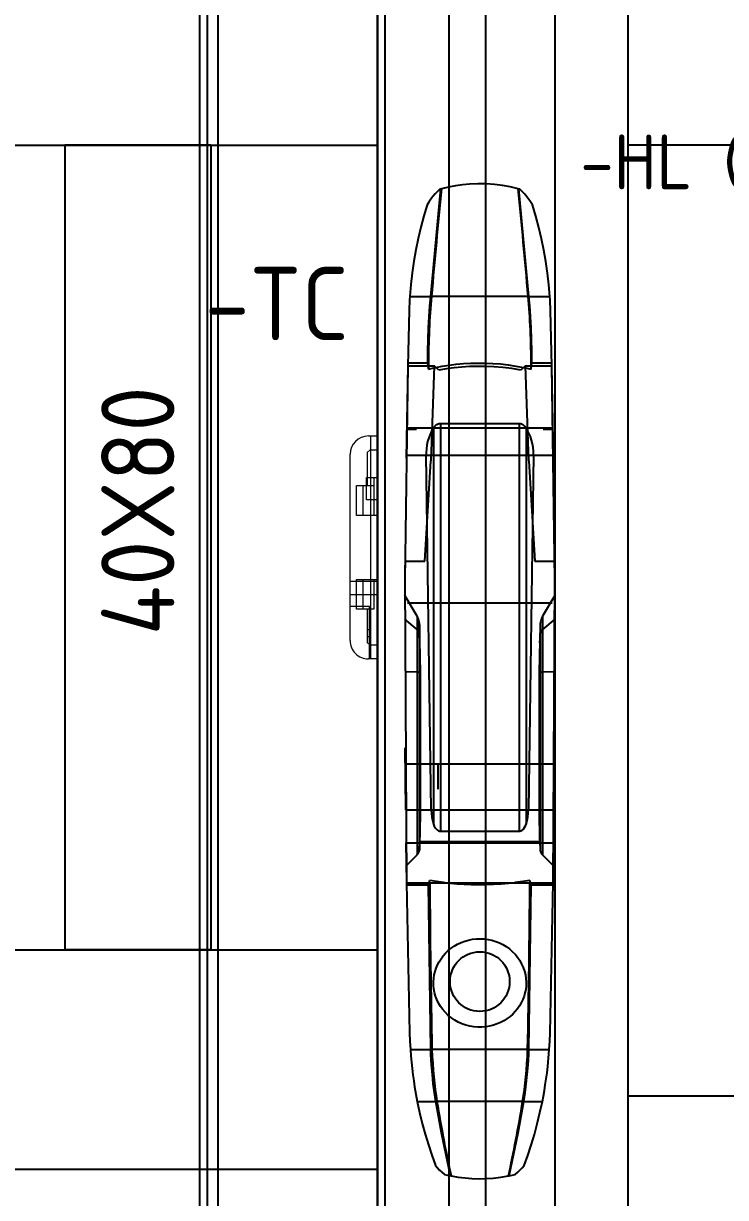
# Model space of a CAD drawing. Header units: millimetres. Extents: x 0 to 69574, y -5 to 41746.
# Drawn here: x 39512.9 to 39704.8, y 31631.7 to 31952.7 of the extents above; entities that cross this region are included whole.
import ezdxf
from ezdxf.enums import TextEntityAlignment as Align

# ---------------------------------------------------------------- set-up
doc = ezdxf.new("R2010")
doc.units = ezdxf.units.MM
doc.set_wipeout_variables(frame=1)
doc.layers.add('! NO PLOT !', color=7, linetype='Continuous', true_color=0xff75dd, plot=False)
doc.layers.add('000-PI-Oprema', color=30, linetype='Continuous', lineweight=5)
for name, color, linetype in [('000-PI-ORMAR', 2, 'Continuous'), ('000-PI_TEXT', 7, 'Continuous'), ('002-PI-Kabelska kanalica', 150, 'Continuous')]:
    doc.layers.add(name, color=color, linetype=linetype)
doc.styles.add('PI0', font='isocpeur.ttf', dxfattribs={"width": 0.9})

# ---------------------------------------------------------------- blocks, each defined once
blk = doc.blocks.new('*U691')
at = {"layer": '000-PI-ORMAR'}
for p, q in [((-13.41, 105.24), (-10.65, 134.6)), ((-10.48, 134.65), (-10.91, 134.53)), ((10.91, 134.53), (10.48, 134.65)), ((13.41, 105.24), (10.65, 134.6)), ((-19.14, 105.24), (-13.41, 105.24)), ((13.2, 105.24), (-13.2, 105.24)), ((13.41, 105.24), (19.14, 105.24)), ((-19.31, 101.34), (-19.67, 86.25)), ((19.67, 86.25), (19.31, 101.34)), ((-19.66, 87.03), (-14.25, 87.03)), ((-14.15, 86.25), (-14.25, 87.03)), ((14.15, 86.25), (14.25, 87.03)), ((14.25, 87.03), (19.66, 87.03)), ((-19.67, 86.25), (-20.5, 27.74)), ((-19.67, 86.25), (-20.14, 61.02)), ((-19.67, 86.25), (-12.5, 86.25)), ((-14.02, 85.32), (-14.15, 86.25)), ((-12.5, 86.25), (-13.43, 60.26)), ((-11.21, 85.08), (-12.5, 86.25)), ((12.5, 86.25), (11.21, 85.08)), ((11.99, 85.79), (14.02, 85.32)), ((12.5, 86.25), (19.67, 86.25)), ((13.43, 60.26), (12.5, 86.25)), ((14.02, 85.32), (14.15, 86.25)), ((20.5, 27.74), (19.67, 86.25)), ((20.15, 60.62), (19.67, 86.25)), ((-20.01, 69.28), (-12.67, 69.28)), ((-20.01, 68.98), (-17.35, 68.98)), ((-17.35, 69.28), (17.35, 69.28)), ((-12.67, 69.28), (-12.65, 69.31)), ((-12.65, 69.31), (-12.65, -39.07)), ((-10.73, 70.49), (-10.73, -40.96)), ((-10.73, 70.49), (10.73, 70.49)), ((10.73, 70.49), (10.73, -40.96)), ((12.65, 69.31), (12.65, -39.07)), ((12.65, 69.31), (12.67, 69.28)), ((12.67, 69.28), (20.01, 69.28)), ((17.35, 68.98), (20.01, 68.98)), ((-20.13, 61.86), (-17.35, 61.86)), ((-20.13, 61.85), (-14.69, 61.85)), ((-17.35, 61.85), (17.35, 61.85)), ((-13.27, -35.12), (-14.69, 61.85)), ((14.69, 61.85), (13.27, -35.12)), ((14.69, 61.85), (20.13, 61.85)), ((17.35, 61.86), (20.13, 61.86)), ((-15, 32.81), (-13.43, 60.26)), ((13.43, 60.26), (15, 32.81)), ((20.5, 27.74), (20.31, 48.52)), ((-20.44, 35.92), (-20.5, 27.74)), ((-20.47, 32.81), (-15, 32.81)), ((15, 32.81), (20.47, 32.81)), ((-20.5, 27.74), (-20.09, -55.06)), ((20.09, -55.06), (20.5, 27.74)), ((-17.16, 17.77), (-20.5, 23.44)), ((20.5, 23.44), (17.16, 17.77)), ((-19.8, 21.43), (19.8, 21.43)), ((-17.16, 14.16), (-20.5, 16.99)), ((-17.16, 17.77), (-17.16, -47.43)), ((17.16, 17.77), (17.16, -47.43)), ((20.5, 16.99), (17.16, 14.16)), ((-16.24, 2.4), (-16.48, 15.53)), ((-16.48, 15.53), (-16.48, -46.12)), ((-16.36, 10.54), (-16.48, 13.04)), ((16.48, 15.53), (16.24, 2.4)), ((16.48, 13.04), (16.36, 10.54)), ((16.48, 15.53), (16.48, -46.12)), ((-17.16, 2.54), (-20.5, 2.61)), ((-16.24, 2.4), (-16.48, 2.51)), ((-16.24, -35.11), (-16.24, 2.4)), ((16.48, 2.51), (16.24, 2.4)), ((16.24, 2.4), (16.24, -35.11)), ((20.5, 2.61), (17.16, 2.54)), ((-20.5, -18.21), (-20.36, -35.12)), ((20.36, -35.12), (20.5, -18.21)), ((-20.47, -22.52), (20.47, -22.52)), ((-11.5, -22.68), (-11.5, -29.51)), ((-20.36, -35.12), (-13.27, -35.12)), ((-16.24, -35.11), (16.24, -35.11)), ((13.27, -35.12), (20.36, -35.12)), ((-10.73, -40.96), (10.73, -40.96)), ((-20.25, -44.17), (-20.09, -55.06)), ((-20.25, -44.17), (20.25, -44.17)), ((-16.48, -46.12), (-16.38, -43.78)), ((-16.38, -43.78), (16.38, -43.78)), ((16.38, -43.78), (16.48, -46.12)), ((20.09, -55.06), (20.25, -44.17)), ((-20.16, -50.42), (-17.16, -47.43)), ((17.16, -47.43), (20.16, -50.42)), ((-13.85, -55.06), (-13.67, -54.42)), ((13.85, -55.06), (13.67, -54.42)), ((-20.09, -55.06), (20.09, -55.06)), ((-20.09, -55.06), (-19.2, -96.13)), ((-20.08, -55.68), (-14.03, -55.68)), ((-14.03, -55.68), (-13.85, -55.06)), ((-13.42, -100.67), (-14.03, -55.68)), ((13.42, -100.67), (14.03, -55.68)), ((14.03, -55.68), (13.85, -55.06)), ((14.03, -55.68), (20.08, -55.68)), ((19.2, -96.13), (20.09, -55.06)), ((-18.98, -100.67), (-13.42, -100.67)), ((13.08, -100.67), (-13.08, -100.67)), ((13.42, -100.67), (18.98, -100.67)), ((-17.11, -114.85), (-12.02, -114.85)), ((11.71, -114.85), (-11.71, -114.85)), ((12.02, -114.85), (17.11, -114.85)), ((-9.7, -134.82), (-8.04, -135.19)), ((-7.82, -135.23), (-8.04, -135.19)), ((7.82, -135.23), (8.04, -135.19)), ((8.04, -135.19), (9.7, -134.82))]:
    blk.add_line(p, q, dxfattribs=at)
for points in [[(10.48, 134.65), (8.34, 135.15), (6.17, 135.54), (3.98, 135.81), (1.73, 135.97), (-0.54, 136), (-2.8, 135.91), (-4.73, 135.73), (-6.65, 135.46), (-8.58, 135.1), (-10.48, 134.65)], [(-10.91, 134.53), (-11.6, 133.9), (-12.24, 133.24), (-12.84, 132.55), (-13.41, 131.8), (-13.93, 131.03), (-14.4, 130.23)], [(14.4, 130.23), (13.7, 131.38), (12.89, 132.48), (12.28, 133.2), (11.62, 133.89), (10.91, 134.53)], [(-14.4, 130.23), (-15.31, 127.22), (-16.14, 124.17), (-16.87, 121.1), (-17.51, 118.01), (-18.07, 114.85), (-18.52, 111.66), (-18.88, 108.46), (-19.14, 105.24)], [(19.14, 105.24), (18.88, 108.42), (18.53, 111.59), (18.09, 114.73), (17.54, 117.85), (16.9, 120.99), (16.16, 124.1), (15.33, 127.18), (14.4, 130.23)], [(-19.14, 105.24), (-19.19, 104.29), (-19.24, 103.32), (-19.28, 102.34), (-19.31, 101.34)], [(-14.25, 87.03), (-14.23, 90.25), (-14.16, 93.45), (-14.03, 96.61), (-13.86, 99.69), (-13.64, 102.68), (-13.41, 105.24)], [(14.25, 87.03), (14.23, 90.25), (14.16, 93.45), (14.03, 96.61), (13.86, 99.69), (13.64, 102.68), (13.41, 105.24)], [(19.31, 101.34), (19.28, 102.33), (19.24, 103.31), (19.19, 104.28), (19.14, 105.24)], [(-11.99, 85.79), (-10.29, 86.12), (-8.39, 86.43), (-6.48, 86.67), (-4.5, 86.86), (-2.52, 86.97), (-0.52, 87.02), (1.47, 87.01), (3.57, 86.92), (5.67, 86.76), (7.76, 86.52), (9.87, 86.2), (11.96, 85.8), (11.99, 85.79)], [(-14.02, 85.32), (-12.17, 85.75), (-11.99, 85.79)], [(11.21, 85.08), (8.78, 85.48), (6.33, 85.78), (3.84, 85.99), (1.34, 86.1), (-0.75, 86.11), (-2.84, 86.05), (-4.93, 85.91), (-7.03, 85.71), (-9.13, 85.43), (-11.21, 85.08)], [(-12.67, 69.28), (-13.17, 68.42), (-13.6, 67.5), (-13.96, 66.55), (-14.26, 65.56), (-14.48, 64.55), (-14.62, 63.52), (-14.69, 62.48), (-14.69, 61.85)], [(-12.65, 69.31), (-12.5, 69.52), (-12.34, 69.72), (-12.17, 69.89), (-11.98, 70.05), (-11.79, 70.18), (-11.59, 70.29), (-11.38, 70.38), (-11.17, 70.44), (-10.95, 70.48), (-10.73, 70.49)], [(10.73, 70.49), (10.95, 70.48), (11.17, 70.44), (11.38, 70.38), (11.59, 70.29), (11.79, 70.18), (11.98, 70.05), (12.17, 69.89), (12.34, 69.72), (12.5, 69.52), (12.65, 69.31)], [(14.69, 61.85), (14.67, 62.89), (14.57, 63.93), (14.4, 64.96), (14.15, 65.96), (13.83, 66.94), (13.43, 67.87), (12.97, 68.77), (12.67, 69.28)], [(-16.48, 15.53), (-16.52, 15.9), (-16.59, 16.26), (-16.68, 16.61), (-16.78, 16.95), (-16.91, 17.28), (-17.06, 17.59), (-17.16, 17.77)], [(17.16, 17.77), (17, 17.47), (16.86, 17.16), (16.74, 16.83), (16.64, 16.48), (16.56, 16.13), (16.51, 15.76), (16.48, 15.53)], [(-16.38, -43.78), (-16.36, -43.11), (-16.33, -42.38), (-16.31, -41.59), (-16.3, -40.74), (-16.28, -39.86), (-16.27, -38.93), (-16.26, -37.98), (-16.25, -37), (-16.24, -36.01), (-16.24, -35.11)], [(-13.27, -35.12), (-13.22, -36.16), (-13.09, -37.2), (-12.89, -38.21), (-12.65, -39.07)], [(12.65, -39.07), (12.92, -38.08), (13.11, -37.06), (13.23, -36.02), (13.27, -35.12)], [(16.24, -35.11), (16.24, -36.11), (16.25, -37.1), (16.26, -38.08), (16.27, -39.03), (16.28, -39.95), (16.3, -40.83), (16.32, -41.67), (16.34, -42.45), (16.36, -43.18), (16.38, -43.78)], [(-12.65, -39.07), (-12.44, -39.63), (-12.15, -40.14), (-11.97, -40.36), (-11.77, -40.56), (-11.53, -40.73), (-11.26, -40.86), (-11.05, -40.93), (-10.83, -40.96), (-10.73, -40.96)], [(10.73, -40.96), (10.96, -40.94), (11.17, -40.9), (11.37, -40.82), (11.56, -40.71), (11.83, -40.51), (12.05, -40.27), (12.34, -39.82), (12.56, -39.33), (12.65, -39.07)], [(-17.16, -47.43), (-17, -47.26), (-16.86, -47.08), (-16.74, -46.88), (-16.64, -46.68), (-16.56, -46.47), (-16.51, -46.26), (-16.48, -46.12)], [(16.48, -46.12), (16.52, -46.34), (16.59, -46.55), (16.68, -46.76), (16.78, -46.96), (16.91, -47.15), (17.06, -47.33), (17.16, -47.43)], [(-9.57, -55.06), (-9.95, -55.01), (-11.82, -54.74), (-13.67, -54.42)], [(13.67, -54.42), (11.74, -54.75), (9.78, -55.04), (9.58, -55.06)], [(9.58, -55.06), (7.81, -55.27), (5.83, -55.45), (3.77, -55.58), (1.71, -55.66), (-0.35, -55.68), (-2.41, -55.64), (-4.3, -55.56), (-6.19, -55.42), (-8.06, -55.24), (-9.57, -55.06)], [(8.89, -73.85), (9.63, -74.62), (10.32, -75.46), (10.92, -76.35), (11.44, -77.29), (11.87, -78.24), (12.2, -79.23), (12.45, -80.24), (12.61, -81.28), (12.67, -82.26), (12.65, -83.25), (12.54, -84.24), (12.35, -85.2), (12.09, -86.12), (11.75, -87.01), (11.34, -87.88), (10.86, -88.7), (10.31, -89.5), (9.69, -90.26), (9.02, -90.96), (8.29, -91.61), (7.47, -92.23), (6.61, -92.78), (5.69, -93.26), (4.75, -93.67), (3.73, -94.02), (2.68, -94.28), (1.61, -94.45), (0.54, -94.54), (-0.57, -94.54), (-1.67, -94.44), (-2.76, -94.26), (-3.83, -93.99), (-4.88, -93.62), (-5.89, -93.17), (-6.86, -92.63), (-7.77, -92.01), (-8.62, -91.33), (-9.4, -90.57), (-10.12, -89.75), (-10.76, -88.87), (-11.29, -87.97), (-11.74, -87.03), (-12.11, -86.06), (-12.38, -85.06), (-12.56, -84.1), (-12.66, -83.12), (-12.67, -82.14), (-12.6, -81.17), (-12.45, -80.24), (-12.23, -79.31), (-11.93, -78.41), (-11.57, -77.54), (-11.12, -76.68), (-10.6, -75.85), (-10.01, -75.07), (-9.37, -74.34), (-8.63, -73.62), (-7.83, -72.97), (-6.98, -72.38), (-6.09, -71.86), (-5.12, -71.4), (-4.11, -71.02), (-3.07, -70.73), (-2.02, -70.52), (-0.95, -70.4), (0.13, -70.37), (1.22, -70.42), (2.29, -70.56), (3.33, -70.79), (4.36, -71.11), (5.35, -71.51), (6.31, -71.98), (7.22, -72.53), (8.08, -73.16), (8.89, -73.85)], [(-19.2, -96.13), (-19.11, -98.4), (-18.98, -100.67)], [(18.98, -100.67), (19.11, -98.4), (19.2, -96.13)], [(-18.98, -100.67), (-18.85, -102.42), (-18.69, -104.15), (-18.51, -105.85), (-18.3, -107.56), (-18.07, -109.24), (-17.82, -110.87), (-17.65, -111.9), (-17.47, -112.9), (-17.29, -113.89), (-17.11, -114.85)], [(-12.02, -114.85), (-12.39, -112.52), (-12.71, -110.05), (-12.98, -107.48), (-13.2, -104.81), (-13.36, -102.07), (-13.42, -100.67)], [(12.02, -114.85), (12.39, -112.52), (12.71, -110.05), (12.98, -107.48), (13.2, -104.81), (13.36, -102.07), (13.42, -100.67)], [(17.11, -114.85), (17.38, -113.41), (17.65, -111.91), (17.9, -110.36), (18.14, -108.72), (18.37, -107.03), (18.57, -105.3), (18.69, -104.16), (18.8, -103.01), (18.89, -101.85), (18.98, -100.67)], [(-17.11, -114.85), (-16.46, -117.91), (-15.73, -120.91), (-14.94, -123.85), (-14.07, -126.74), (-13.14, -129.58), (-12.14, -132.35)], [(-8.04, -135.19), (-10.47, -123.49), (-12.02, -114.85)], [(8.04, -135.19), (10.47, -123.49), (12.02, -114.85)], [(12.14, -132.35), (13.13, -129.6), (14.06, -126.78), (14.92, -123.9), (15.72, -120.95), (16.45, -117.93), (17.11, -114.85)], [(-12.14, -132.35), (-11.58, -132.99), (-10.98, -133.61), (-10.36, -134.22), (-9.7, -134.82)], [(9.7, -134.82), (10.35, -134.23), (10.98, -133.62), (11.57, -132.99), (12.14, -132.35)], [(-7.82, -135.23), (-5.94, -135.56), (-4.05, -135.79), (-2.15, -135.94), (-0.2, -136), (1.74, -135.96), (3.69, -135.83), (5.76, -135.58), (7.82, -135.23)]]:
    blk.add_lwpolyline(points, dxfattribs=at)
blk.add_circle((0, -82.1), 8.15, dxfattribs=at)
for centre, major_axis, ratio, start_param, end_param in [((73, -135.16), (0, 546.84), 0.175521, 1.054802, 1.115623), ((-73, -135.16), (0, 546.84), 0.175521, -1.115623, -1.054802), ((-7.53, 87.2), (0, 37), 0.175521, 1.061397, 1.596486), ((7.53, 87.2), (0, 37), 0.175521, 4.6867, 5.221788), ((-7.53, 87.2), (0, 37), 0.175521, -4.6867, -4.66155), ((7.53, 87.2), (0, 37), 0.175521, 4.66155, 4.6867), ((-19.46, 12.78), (-3, 0), 0.71325, 3.261467, 3.839724), ((19.46, 12.78), (-3, 0), 0.71325, 5.585054, 6.163311), ((-19.46, 2.51), (-3, 0), 0.017452, 3.261467, 3.839724), ((19.46, 2.51), (-3, 0), 0.017452, -0.698132, -0.119874), ((137.46, -39.64), (0, 669.86), 0.225671, -4.689366, -4.621155), ((-137.46, -39.64), (0, 669.86), 0.225671, 4.621155, 4.689366), ((-5.86, -95.36), (0, 32.42), 0.225671, 1.735147, 2.215471), ((5.86, -95.36), (0, 32.42), 0.225671, 4.067714, 4.548039), ((21.21, -9.07), (0, 180.2), 0.225671, -4.085045, -3.936826), ((-21.21, -9.07), (0, 180.2), 0.225671, 3.936826, 4.085045)]:
    blk.add_ellipse(centre, major_axis=major_axis, ratio=ratio, start_param=start_param, end_param=end_param, dxfattribs=at)
blk = doc.blocks.new('A$C34f25ed7')
at = {"layer": '000-PI-ORMAR'}
blk.add_blockref('*U691', (-3.99, -1008.35), dxfattribs=at)
blk = doc.blocks.new('*U1084')
at = {"layer": '002-PI-Kabelska kanalica'}
blk.add_line((40, -100), (40, 1420), dxfattribs=at)
blk = doc.blocks.new('8606.000_montažna')
at = {"layer": '! NO PLOT !'}
blk.add_line((51182.39, 38449.42), (51182.39, 36559.42), dxfattribs=at)
blk = doc.blocks.new('*U1086')
at = {"layer": '002-PI-Kabelska kanalica'}
for p in [(-20, 470), (20, -100)]:
    blk.add_line(p, (20, 470), dxfattribs=at)
blk = doc.blocks.new('*U1110')
at = {"layer": '002-PI-Kabelska kanalica'}
for p, q in [((-20, 470), (40, 470)), ((-20, -100), (-20, 470)), ((40, -100), (40, 470))]:
    blk.add_line(p, q, dxfattribs=at)
blk = doc.blocks.new('*U580')
at = {"layer": '002-PI-Kabelska kanalica'}
for p, q in [((-20, 120), (20, 120)), ((-20, -100), (-20, 120)), ((20, -100), (20, 120)), ((-20, -100), (20, -100))]:
    blk.add_line(p, q, dxfattribs=at)
blk = doc.blocks.new('DELTA IP 15 - 47506015')
at = {"layer": '000-PI-Oprema'}
for p, q in [((47093.87, 28633.66), (47094.94, 28633.66)), ((47093.87, 28633.66), (47093.87, 28633.66)), ((47094.94, 28633.66), (47094.94, 28633.66)), ((47094.94, 28633.66), (47096.94, 28633.66)), ((47096.94, 28633.66), (47103.2, 28633.66)), ((47096.94, 28633.66), (47096.94, 28633.66)), ((47102.42, 28631.94), (47110.62, 28631.94)), ((47102.42, 28627.19), (47102.42, 28631.94)), ((47102.42, 28631.94), (47102.42, 28631.94)), ((47103.2, 28633.66), (47103.2, 28633.66)), ((47103.2, 28633.66), (47110.14, 28633.66)), ((47103.2, 28631.94), (47103.2, 28633.66)), ((47103.2, 28628.38), (47103.2, 28631.94)), ((47106.34, 28633.66), (47106.34, 28633.66)), ((47106.34, 28625.19), (47106.34, 28633.66)), ((47110.14, 28633.66), (47144.81, 28633.66)), ((47110.14, 28633.66), (47110.14, 28633.66)), ((47110.14, 28633.66), (47110.14, 28631.94)), ((47110.14, 28631.94), (47110.14, 28621.39)), ((47110.62, 28631.94), (47110.62, 28631.94)), ((47110.62, 28631.94), (47110.62, 28627.19)), ((47128.05, 28627.19), (47128.05, 28631.94)), ((47128.05, 28631.94), (47128.05, 28631.94)), ((47128.05, 28631.94), (47136.25, 28631.94)), ((47136.25, 28631.94), (47136.25, 28627.19)), ((47136.25, 28631.94), (47136.25, 28631.94)), ((47144.81, 28633.66), (47144.81, 28633.66)), ((47088.87, 28628.38), (47088.87, 28628.66)), ((47088.87, 28628.66), (47088.87, 28628.66)), ((47088.87, 28628.66), (47088.87, 28628.66)), ((47088.87, 28628.38), (47088.87, 28628.38)), ((47088.87, 28628.38), (47092.78, 28628.38)), ((47088.87, 28621.39), (47088.87, 28628.38)), ((47089.06, 28630.04), (47089.06, 28630.04)), ((47093.39, 28628.99), (47092.62, 28628.23)), ((47092.78, 28628.38), (47103.2, 28628.38)), ((47093.39, 28628.99), (47093.39, 28628.99)), ((47102.42, 28628.99), (47093.39, 28628.99)), ((47094.94, 28628.38), (47094.94, 28628.99)), ((47094.94, 28628.38), (47094.94, 28628.38)), ((47096.94, 28628.99), (47096.94, 28628.38)), ((47096.94, 28628.38), (47096.94, 28628.38)), ((47102.42, 28630.19), (47102.42, 28630.19)), ((47102.42, 28630.19), (47102.42, 28630.19)), ((47110.62, 28630.19), (47102.42, 28630.19)), ((47102.42, 28628.99), (47102.42, 28628.99)), ((47103.2, 28628.38), (47103.2, 28628.38)), ((47110.62, 28630.19), (47110.62, 28630.19)), ((47110.62, 28630.19), (47110.62, 28630.19)), ((47128.05, 28630.19), (47128.05, 28630.19)), ((47128.05, 28630.19), (47128.05, 28630.19)), ((47136.25, 28630.19), (47128.05, 28630.19)), ((47132.34, 28629.19), (47136.25, 28629.19)), ((47132.34, 28627.19), (47132.34, 28629.19)), ((47132.34, 28629.19), (47132.34, 28629.19)), ((47136.25, 28630.19), (47136.25, 28630.19)), ((47136.25, 28630.19), (47136.25, 28630.19)), ((47136.25, 28629.19), (47138.47, 28629.19)), ((47145.28, 28628.99), (47136.25, 28628.99)), ((47136.25, 28628.99), (47136.25, 28628.99)), ((47138.47, 28629.19), (47138.47, 28628.99)), ((47138.47, 28629.19), (47138.47, 28629.19)), ((47138.47, 28628.99), (47138.47, 28627.19)), ((47145.28, 28628.99), (47145.28, 28628.99)), ((47146.05, 28628.23), (47145.28, 28628.99)), ((47149.62, 28630.04), (47149.62, 28630.04)), ((47149.81, 28628.66), (47149.81, 28618.66)), ((47149.81, 28628.66), (47149.81, 28628.66)), ((47149.81, 28628.66), (47149.81, 28628.66)), ((47088.87, 28628.14), (47088.87, 28628.14)), ((47149.81, 28628.14), (47088.87, 28628.14)), ((47088.87, 28625.19), (47088.87, 28625.19)), ((47088.87, 28625.19), (47106.34, 28625.19)), ((47092.62, 28628.23), (47092.62, 28628.23)), ((47092.62, 28625.19), (47092.62, 28628.23)), ((47092.62, 28625.89), (47092.62, 28625.89)), ((47092.62, 28625.89), (47110.62, 28625.89)), ((47114.28, 28625.19), (47092.62, 28625.19)), ((47092.62, 28625.19), (47092.62, 28623.19)), ((47092.62, 28625.19), (47092.62, 28625.19)), ((47092.62, 28625.19), (47092.62, 28625.19)), ((47094.74, 28625.19), (47094.74, 28625.19)), ((47094.74, 28625.19), (47094.74, 28623.19)), ((47096.74, 28625.19), (47096.74, 28625.19)), ((47096.74, 28623.19), (47096.74, 28625.19)), ((47110.62, 28627.19), (47102.42, 28627.19)), ((47102.42, 28627.19), (47102.42, 28627.19)), ((47103.44, 28599.19), (47103.44, 28625.19)), ((47106.34, 28625.19), (47106.34, 28625.19)), ((47107.44, 28599.19), (47107.44, 28625.19)), ((47110.62, 28627.19), (47110.62, 28625.19)), ((47110.62, 28627.19), (47110.62, 28627.19)), ((47110.62, 28625.89), (47110.62, 28625.89)), ((47110.62, 28625.19), (47110.62, 28622.16)), ((47110.84, 28599.19), (47110.84, 28625.19)), ((47112.92, 28625.19), (47112.92, 28625.19)), ((47112.92, 28625.19), (47112.92, 28624.46)), ((47114.28, 28599.19), (47114.28, 28625.19)), ((47123.36, 28625.19), (47114.28, 28625.19)), ((47121.54, 28599.19), (47121.54, 28625.19)), ((47123.36, 28599.19), (47123.36, 28625.19)), ((47127.37, 28625.19), (47123.36, 28625.19)), ((47125.14, 28599.19), (47125.14, 28625.19)), ((47125.75, 28625.19), (47125.75, 28625.19)), ((47125.75, 28624.46), (47125.75, 28625.19)), ((47134.91, 28625.19), (47127.37, 28625.19)), ((47127.37, 28599.19), (47127.37, 28625.19)), ((47127.84, 28599.19), (47127.84, 28625.19)), ((47128.05, 28625.19), (47128.05, 28627.19)), ((47128.05, 28627.19), (47128.05, 28627.19)), ((47136.25, 28627.19), (47128.05, 28627.19)), ((47128.05, 28625.89), (47128.05, 28625.89)), ((47128.05, 28625.89), (47146.05, 28625.89)), ((47128.05, 28622.16), (47128.05, 28625.19)), ((47131.24, 28599.19), (47131.24, 28625.19)), ((47138.47, 28627.19), (47132.34, 28627.19)), ((47132.34, 28625.19), (47132.34, 28627.19)), ((47138.47, 28625.19), (47132.34, 28625.19)), ((47132.34, 28625.19), (47132.34, 28625.19)), ((47139.77, 28625.19), (47134.91, 28625.19)), ((47134.91, 28599.19), (47134.91, 28625.19)), ((47135.24, 28599.19), (47135.24, 28625.19)), ((47136.25, 28627.19), (47136.25, 28627.19)), ((47138.47, 28627.19), (47138.47, 28625.19)), ((47138.47, 28625.19), (47138.47, 28625.19)), ((47139.77, 28599.19), (47139.77, 28625.19)), ((47141.7, 28625.19), (47139.77, 28625.19)), ((47141.7, 28599.19), (47141.7, 28625.19)), ((47145.35, 28625.19), (47141.7, 28625.19)), ((47141.94, 28625.19), (47141.94, 28625.19)), ((47141.94, 28625.19), (47141.94, 28623.19)), ((47143.94, 28625.19), (47143.94, 28625.19)), ((47143.94, 28623.19), (47143.94, 28625.19)), ((47145.35, 28599.19), (47145.35, 28625.19)), ((47146.05, 28625.19), (47145.35, 28625.19)), ((47146.05, 28628.23), (47146.05, 28628.23)), ((47146.05, 28628.23), (47146.05, 28625.19)), ((47146.05, 28625.89), (47146.05, 28625.89)), ((47146.05, 28625.19), (47146.05, 28625.19)), ((47146.05, 28625.19), (47146.05, 28599.19)), ((47146.05, 28625.19), (47146.05, 28625.19)), ((47149.81, 28628.14), (47149.81, 28628.14)), ((47092.62, 28624.49), (47092.62, 28624.49)), ((47112.92, 28624.49), (47092.62, 28624.49)), ((47092.62, 28624.49), (47092.62, 28624.49)), ((47110.62, 28624.49), (47092.62, 28624.49)), ((47092.62, 28623.19), (47092.62, 28601.19)), ((47092.62, 28623.19), (47097.76, 28623.19)), ((47092.62, 28623.19), (47092.62, 28623.19)), ((47092.62, 28623.19), (47092.62, 28623.19)), ((47092.62, 28623.19), (47094.74, 28623.19)), ((47094.74, 28623.19), (47094.74, 28623.19)), ((47096.74, 28623.19), (47096.74, 28623.19)), ((47096.74, 28623.19), (47100.82, 28623.19)), ((47097.76, 28601.19), (47097.76, 28623.19)), ((47097.76, 28623.19), (47100.82, 28623.19)), ((47100.82, 28601.19), (47100.82, 28623.19)), ((47100.82, 28623.19), (47100.82, 28623.19)), ((47100.82, 28623.19), (47100.82, 28618.44)), ((47100.82, 28623.19), (47100.82, 28623.19)), ((47109.86, 28621.39), (47112.92, 28624.46)), ((47109.86, 28621.39), (47110.62, 28622.16)), ((47110.62, 28624.49), (47110.62, 28624.49)), ((47110.62, 28622.16), (47110.62, 28622.16)), ((47112.92, 28624.49), (47112.92, 28624.49)), ((47112.92, 28624.46), (47112.92, 28624.46)), ((47113.54, 28622.35), (47113.54, 28622.35)), ((47113.54, 28622.35), (47113.54, 28618.32)), ((47116.26, 28623.48), (47119.11, 28620.63)), ((47116.26, 28623.48), (47116.26, 28623.48)), ((47125.14, 28622.35), (47125.14, 28622.35)), ((47146.05, 28624.49), (47125.75, 28624.49)), ((47125.75, 28624.49), (47125.75, 28624.49)), ((47125.75, 28624.46), (47128.81, 28621.39)), ((47125.75, 28624.46), (47125.75, 28624.46)), ((47128.05, 28624.49), (47128.05, 28624.49)), ((47146.05, 28624.49), (47128.05, 28624.49)), ((47128.05, 28622.16), (47128.81, 28621.39)), ((47128.05, 28622.16), (47128.05, 28622.16)), ((47137.85, 28623.19), (47137.85, 28623.19)), ((47137.85, 28601.19), (47137.85, 28623.19)), ((47140.92, 28623.19), (47137.85, 28623.19)), ((47137.85, 28618.44), (47137.85, 28623.19)), ((47137.85, 28623.19), (47141.94, 28623.19)), ((47137.85, 28623.19), (47137.85, 28623.19)), ((47140.92, 28601.19), (47140.92, 28623.19)), ((47146.05, 28623.19), (47140.92, 28623.19)), ((47141.94, 28623.19), (47141.94, 28623.19)), ((47143.94, 28623.19), (47143.94, 28623.19)), ((47143.94, 28623.19), (47146.05, 28623.19)), ((47146.05, 28624.49), (47146.05, 28624.49)), ((47146.05, 28624.49), (47146.05, 28624.49)), ((47146.05, 28623.19), (47146.05, 28623.19)), ((47146.05, 28623.19), (47146.05, 28623.19)), ((47088.87, 28618.51), (47088.87, 28621.39)), ((47088.87, 28621.39), (47088.87, 28621.39)), ((47092.62, 28621.39), (47088.87, 28621.39)), ((47088.87, 28620.19), (47088.87, 28620.19)), ((47100.82, 28621.39), (47092.62, 28621.39)), ((47092.62, 28620.19), (47092.62, 28620.19)), ((47092.62, 28620.19), (47100.82, 28620.19)), ((47092.62, 28620.19), (47092.62, 28620.19)), ((47092.62, 28620.19), (47092.62, 28620.19)), ((47092.62, 28620.19), (47092.62, 28620.19)), ((47092.62, 28620.19), (47100.82, 28620.19)), ((47100.82, 28621.39), (47100.82, 28621.39)), ((47100.82, 28621.39), (47109.86, 28621.39)), ((47100.82, 28621.39), (47109.86, 28621.39)), ((47100.82, 28621.39), (47100.82, 28621.39)), ((47100.82, 28620.19), (47100.82, 28620.19)), ((47100.82, 28620.19), (47100.82, 28620.19)), ((47100.82, 28620.19), (47100.82, 28620.19)), ((47100.82, 28620.19), (47100.82, 28620.19)), ((47109.86, 28621.39), (47109.86, 28621.39)), ((47110.14, 28621.39), (47109.86, 28621.39)), ((47109.86, 28621.39), (47109.86, 28621.39)), ((47110.14, 28621.39), (47110.14, 28621.39)), ((47119.11, 28620.63), (47119.11, 28620.63)), ((47128.81, 28621.39), (47128.81, 28621.39)), ((47128.81, 28621.39), (47137.85, 28621.39)), ((47128.81, 28621.39), (47137.85, 28621.39)), ((47128.81, 28621.39), (47128.81, 28621.39)), ((47137.85, 28621.39), (47137.85, 28621.39)), ((47137.85, 28621.39), (47137.85, 28621.39)), ((47137.85, 28620.19), (47137.85, 28620.19)), ((47137.85, 28620.19), (47137.85, 28620.19)), ((47137.85, 28620.19), (47146.05, 28620.19)), ((47137.85, 28620.19), (47137.85, 28620.19)), ((47137.85, 28620.19), (47137.85, 28620.19)), ((47137.85, 28620.19), (47146.05, 28620.19)), ((47146.05, 28620.19), (47146.05, 28620.19)), ((47146.05, 28620.19), (47146.05, 28620.19)), ((47146.05, 28620.19), (47146.05, 28620.19)), ((47146.05, 28620.19), (47146.05, 28620.19)), ((47149.81, 28618.66), (47148.84, 28617.69)), ((47149.81, 28620.19), (47149.81, 28620.19)), ((47149.81, 28618.66), (47149.81, 28618.66)), ((47149.81, 28618.66), (47149.81, 28614.94)), ((47089.69, 28617.69), (47088.87, 28618.51)), ((47088.87, 28618.51), (47088.87, 28605.87)), ((47088.87, 28618.51), (47088.87, 28618.51)), ((47092.62, 28617.69), (47089.69, 28617.69)), ((47089.69, 28617.69), (47089.69, 28617.69)), ((47092.62, 28618.44), (47092.62, 28618.44)), ((47100.82, 28618.44), (47092.62, 28618.44)), ((47094.19, 28617.69), (47092.62, 28617.69)), ((47094.19, 28617.69), (47094.19, 28617.69)), ((47100.82, 28618.44), (47100.82, 28618.44)), ((47113.54, 28618.32), (47113.54, 28618.32)), ((47124.83, 28616.74), (47126.4, 28616.74)), ((47125.14, 28618.32), (47125.14, 28618.32)), ((47126.4, 28616.49), (47127.55, 28616.49)), ((47128.22, 28616.15), (47126.54, 28613.95)), ((47126.87, 28613.34), (47128.55, 28615.53)), ((47127.31, 28613.95), (47128.99, 28616.15)), ((47129.32, 28615.53), (47127.64, 28613.34)), ((47128.22, 28616.15), (47128.99, 28616.15)), ((47128.55, 28615.53), (47129.32, 28615.53)), ((47131.36, 28613.28), (47131.36, 28616.18)), ((47131.36, 28616.18), (47134.64, 28616.18)), ((47133.43, 28616.18), (47133.43, 28613.28)), ((47134.33, 28616.58), (47134.02, 28616.44)), ((47134.02, 28616.44), (47134.02, 28613.03)), ((47134.02, 28616.44), (47134.64, 28616.18)), ((47134.33, 28616.74), (47134.33, 28616.58)), ((47134.33, 28616.74), (47135.78, 28616.74)), ((47134.33, 28616.58), (47135.78, 28616.58)), ((47135.78, 28616.18), (47134.64, 28616.18)), ((47134.64, 28616.18), (47134.64, 28613.28)), ((47135.78, 28616.74), (47135.78, 28607.64)), ((47139.69, 28616.74), (47135.78, 28616.74)), ((47135.78, 28616.58), (47138.11, 28616.58)), ((47136.71, 28616.18), (47135.78, 28616.18)), ((47136.71, 28616.18), (47138.11, 28616.58)), ((47136.71, 28613.28), (47136.71, 28616.18)), ((47146.05, 28618.44), (47137.85, 28618.44)), ((47137.85, 28618.44), (47137.85, 28618.44)), ((47138.11, 28616.58), (47138.11, 28612.88)), ((47138.24, 28607.64), (47138.24, 28616.74)), ((47139.69, 28607.64), (47139.69, 28616.74)), ((47144.19, 28617.69), (47146.05, 28617.69)), ((47144.19, 28617.69), (47144.19, 28617.69)), ((47149.81, 28617.31), (47144.19, 28617.31)), ((47144.19, 28617.31), (47144.19, 28617.31)), ((47146.05, 28618.44), (47146.05, 28618.44)), ((47146.05, 28617.69), (47148.84, 28617.69)), ((47148.84, 28617.69), (47148.84, 28617.69)), ((47149.81, 28617.31), (47149.81, 28617.31)), ((47092.62, 28614.44), (47095.04, 28614.44)), ((47092.62, 28614.44), (47092.62, 28614.44)), ((47095.04, 28614.44), (47095.04, 28614.44)), ((47110.91, 28612.42), (47108.05, 28615.28)), ((47108.05, 28615.28), (47108.05, 28615.28)), ((47110.91, 28612.42), (47110.91, 28612.42)), ((47125.11, 28614.74), (47123.54, 28614.74)), ((47123.54, 28614.74), (47123.54, 28609.64)), ((47125.11, 28614.74), (47125.11, 28609.64)), ((47127.68, 28614.74), (47126.12, 28614.74)), ((47126.12, 28609.64), (47126.12, 28614.74)), ((47126.4, 28612.99), (47127.55, 28612.99)), ((47127.31, 28613.95), (47126.54, 28613.95)), ((47127.64, 28613.34), (47126.87, 28613.34)), ((47127.68, 28609.64), (47127.68, 28614.74)), ((47131.36, 28613.28), (47134.64, 28613.28)), ((47134.02, 28613.03), (47134.64, 28613.28)), ((47134.02, 28613.03), (47134.33, 28612.88)), ((47135.78, 28612.88), (47134.33, 28612.88)), ((47134.33, 28612.88), (47134.33, 28611.5)), ((47134.64, 28613.28), (47135.78, 28613.28)), ((47135.78, 28613.28), (47136.71, 28613.28)), ((47138.11, 28612.88), (47135.78, 28612.88)), ((47136.71, 28613.28), (47138.11, 28612.88)), ((47146.05, 28614.44), (47143.34, 28614.44)), ((47143.34, 28614.44), (47143.34, 28614.44)), ((47144.19, 28614.94), (47146.05, 28614.94)), ((47144.19, 28614.94), (47144.19, 28614.94)), ((47146.05, 28614.94), (47149.81, 28614.94)), ((47146.05, 28614.44), (47146.05, 28614.44)), ((47149.81, 28614.94), (47149.81, 28614.94)), ((47095.04, 28609.95), (47092.62, 28609.95)), ((47092.62, 28609.95), (47092.62, 28609.95)), ((47095.04, 28609.95), (47095.04, 28609.95)), ((47097.28, 28612.19), (47097.28, 28612.19)), ((47123.54, 28609.64), (47125.11, 28609.64)), ((47126.12, 28609.64), (47127.68, 28609.64)), ((47126.4, 28611.39), (47127.55, 28611.39)), ((47126.54, 28610.43), (47128.22, 28608.24)), ((47126.54, 28610.43), (47127.31, 28610.43)), ((47126.87, 28611.05), (47127.64, 28611.05)), ((47128.55, 28608.85), (47126.87, 28611.05)), ((47128.99, 28608.24), (47127.31, 28610.43)), ((47127.64, 28611.05), (47129.32, 28608.85)), ((47127.77, 28611.96), (47130.63, 28609.11)), ((47127.77, 28611.96), (47127.77, 28611.96)), ((47130.63, 28609.11), (47130.63, 28609.11)), ((47131.36, 28608.2), (47131.36, 28611.1)), ((47134.64, 28611.1), (47131.36, 28611.1)), ((47133.43, 28611.1), (47133.43, 28608.2)), ((47134.33, 28611.5), (47134.02, 28611.36)), ((47134.02, 28611.36), (47134.02, 28607.95)), ((47134.64, 28611.1), (47134.02, 28611.36)), ((47134.33, 28611.5), (47135.78, 28611.5)), ((47134.64, 28611.1), (47134.64, 28608.2)), ((47135.78, 28611.1), (47134.64, 28611.1)), ((47135.78, 28611.5), (47138.11, 28611.5)), ((47136.71, 28611.1), (47135.78, 28611.1)), ((47138.11, 28611.5), (47136.71, 28611.1)), ((47136.71, 28608.2), (47136.71, 28611.1)), ((47138.11, 28611.5), (47138.11, 28607.8)), ((47141.1, 28612.19), (47141.1, 28612.19)), ((47143.34, 28609.95), (47146.05, 28609.95)), ((47143.34, 28609.95), (47143.34, 28609.95)), ((47144.19, 28609.44), (47144.19, 28609.44)), ((47146.05, 28609.44), (47144.19, 28609.44)), ((47146.05, 28609.95), (47146.05, 28609.95)), ((47149.81, 28609.44), (47146.05, 28609.44)), ((47149.81, 28609.44), (47149.81, 28609.44)), ((47149.81, 28609.44), (47149.81, 28605.72)), ((47088.87, 28605.87), (47089.69, 28606.69)), ((47088.87, 28583.75), (47088.87, 28605.87)), ((47088.87, 28605.87), (47088.87, 28605.87)), ((47089.69, 28606.69), (47092.62, 28606.69)), ((47089.69, 28606.69), (47089.69, 28606.69)), ((47092.62, 28606.69), (47094.19, 28606.69)), ((47092.62, 28605.99), (47092.62, 28605.99)), ((47092.62, 28605.99), (47100.82, 28605.99)), ((47094.19, 28606.69), (47094.19, 28606.69)), ((47100.82, 28605.99), (47100.82, 28601.19)), ((47100.82, 28605.99), (47100.82, 28605.99)), ((47113.54, 28606.07), (47113.54, 28606.07)), ((47113.54, 28606.07), (47113.54, 28602.03)), ((47124.83, 28607.64), (47126.4, 28607.64)), ((47125.14, 28606.07), (47125.14, 28606.07)), ((47126.4, 28607.89), (47127.55, 28607.89)), ((47128.99, 28608.24), (47128.22, 28608.24)), ((47129.32, 28608.85), (47128.55, 28608.85)), ((47134.64, 28608.2), (47131.36, 28608.2)), ((47134.64, 28608.2), (47134.02, 28607.95)), ((47134.02, 28607.95), (47134.33, 28607.8)), ((47135.78, 28607.8), (47134.33, 28607.8)), ((47134.33, 28607.8), (47134.33, 28607.64)), ((47135.78, 28607.64), (47134.33, 28607.64)), ((47134.64, 28608.2), (47135.78, 28608.2)), ((47135.78, 28608.2), (47136.71, 28608.2)), ((47138.11, 28607.8), (47135.78, 28607.8)), ((47135.78, 28607.64), (47139.69, 28607.64)), ((47138.11, 28607.8), (47136.71, 28608.2)), ((47137.85, 28601.19), (47137.85, 28605.99)), ((47137.85, 28605.99), (47146.05, 28605.99)), ((47137.85, 28605.99), (47137.85, 28605.99)), ((47144.19, 28607.07), (47144.19, 28607.07)), ((47144.19, 28607.07), (47149.81, 28607.07)), ((47144.19, 28606.69), (47144.19, 28606.69)), ((47146.05, 28606.69), (47144.19, 28606.69)), ((47148.84, 28606.69), (47146.05, 28606.69)), ((47146.05, 28605.99), (47146.05, 28605.99)), ((47148.84, 28606.69), (47149.81, 28605.72)), ((47148.84, 28606.69), (47148.84, 28606.69)), ((47149.81, 28607.07), (47149.81, 28607.07)), ((47088.87, 28604.2), (47088.87, 28604.2)), ((47092.62, 28604.19), (47092.62, 28604.19)), ((47100.82, 28604.19), (47092.62, 28604.19)), ((47092.62, 28604.19), (47092.62, 28604.19)), ((47092.62, 28604.19), (47092.62, 28604.19)), ((47092.62, 28604.19), (47092.62, 28604.19)), ((47092.62, 28604.19), (47100.82, 28604.19)), ((47100.82, 28604.19), (47100.82, 28604.19)), ((47100.82, 28604.19), (47100.82, 28604.19)), ((47100.82, 28604.19), (47100.82, 28604.19)), ((47100.82, 28604.19), (47100.82, 28604.19)), ((47100.82, 28602.99), (47100.82, 28602.99)), ((47109.86, 28602.99), (47100.82, 28602.99)), ((47100.82, 28602.99), (47109.86, 28602.99)), ((47100.82, 28602.99), (47100.82, 28602.99)), ((47112.92, 28599.93), (47109.86, 28602.99)), ((47109.86, 28602.99), (47109.86, 28602.99)), ((47112.92, 28599.93), (47109.86, 28602.99)), ((47109.86, 28602.99), (47109.86, 28602.99)), ((47122.42, 28600.91), (47119.57, 28603.76)), ((47119.57, 28603.76), (47119.57, 28603.76)), ((47128.81, 28602.99), (47125.75, 28599.93)), ((47128.81, 28602.99), (47125.75, 28599.93)), ((47128.54, 28602.99), (47146.05, 28602.99)), ((47128.54, 28599.19), (47128.54, 28602.99)), ((47128.54, 28602.99), (47128.54, 28602.99)), ((47137.85, 28602.99), (47128.81, 28602.99)), ((47128.81, 28602.99), (47128.81, 28602.99)), ((47128.81, 28602.99), (47137.85, 28602.99)), ((47128.81, 28602.99), (47128.81, 28602.99)), ((47137.85, 28604.19), (47137.85, 28604.19)), ((47137.85, 28604.19), (47137.85, 28604.19)), ((47146.05, 28604.19), (47137.85, 28604.19)), ((47137.85, 28604.19), (47137.85, 28604.19)), ((47137.85, 28604.19), (47137.85, 28604.19)), ((47137.85, 28604.19), (47146.05, 28604.19)), ((47137.85, 28602.99), (47137.85, 28602.99)), ((47137.85, 28602.99), (47137.85, 28602.99)), ((47146.05, 28604.19), (47146.05, 28604.19)), ((47146.05, 28604.19), (47146.05, 28604.19)), ((47146.05, 28604.19), (47146.05, 28604.19)), ((47146.05, 28604.19), (47146.05, 28604.19)), ((47146.05, 28602.99), (47149.81, 28602.99)), ((47149.81, 28605.72), (47149.81, 28602.99)), ((47149.81, 28605.72), (47149.81, 28605.72)), ((47149.81, 28604.2), (47149.81, 28604.2)), ((47149.81, 28602.99), (47149.81, 28602.99)), ((47149.81, 28602.99), (47149.81, 28596.04)), ((47092.62, 28601.19), (47092.62, 28599.19)), ((47097.76, 28601.19), (47092.62, 28601.19)), ((47092.62, 28601.19), (47092.62, 28601.19)), ((47092.62, 28601.19), (47092.62, 28601.19)), ((47094.74, 28601.19), (47092.62, 28601.19)), ((47092.62, 28599.89), (47092.62, 28599.89)), ((47092.62, 28599.89), (47112.92, 28599.89)), ((47094.74, 28601.19), (47094.74, 28601.19)), ((47094.74, 28601.19), (47094.74, 28599.19)), ((47096.74, 28601.19), (47096.74, 28601.19)), ((47096.74, 28599.19), (47096.74, 28601.19)), ((47100.82, 28601.19), (47096.74, 28601.19)), ((47100.82, 28601.19), (47097.76, 28601.19)), ((47100.82, 28601.19), (47100.82, 28601.19)), ((47100.82, 28601.19), (47100.82, 28601.19)), ((47112.92, 28599.93), (47112.92, 28599.19)), ((47112.92, 28599.93), (47112.92, 28599.93)), ((47112.92, 28599.93), (47112.92, 28599.93)), ((47112.92, 28599.93), (47112.92, 28599.19)), ((47112.92, 28599.89), (47112.92, 28599.89)), ((47113.54, 28602.03), (47113.54, 28602.03)), ((47122.42, 28600.91), (47122.42, 28600.91)), ((47125.14, 28602.03), (47125.14, 28602.03)), ((47125.75, 28599.19), (47125.75, 28599.93)), ((47125.75, 28599.93), (47125.75, 28599.93)), ((47125.75, 28599.19), (47125.75, 28599.93)), ((47125.75, 28599.93), (47125.75, 28599.93)), ((47125.75, 28599.89), (47146.05, 28599.89)), ((47125.75, 28599.89), (47125.75, 28599.89)), ((47137.85, 28601.19), (47137.85, 28601.19)), ((47137.85, 28601.19), (47140.92, 28601.19)), ((47141.94, 28601.19), (47137.85, 28601.19)), ((47137.85, 28601.19), (47137.85, 28601.19)), ((47140.92, 28601.19), (47146.05, 28601.19)), ((47141.94, 28601.19), (47141.94, 28601.19)), ((47141.94, 28601.19), (47141.94, 28599.19)), ((47143.94, 28601.19), (47143.94, 28601.19)), ((47143.94, 28599.19), (47143.94, 28601.19)), ((47146.05, 28601.19), (47143.94, 28601.19)), ((47146.05, 28601.19), (47146.05, 28601.19)), ((47146.05, 28601.19), (47146.05, 28601.19)), ((47146.05, 28599.89), (47146.05, 28599.89)), ((47092.62, 28599.19), (47114.28, 28599.19)), ((47092.62, 28599.19), (47092.62, 28599.19)), ((47092.62, 28599.19), (47092.62, 28599.19)), ((47092.62, 28599.19), (47092.62, 28599.19)), ((47092.62, 28596.99), (47092.62, 28599.19)), ((47092.62, 28599.19), (47112.92, 28599.19)), ((47092.62, 28593.98), (47092.62, 28596.99)), ((47092.62, 28596.99), (47092.62, 28596.99)), ((47112.92, 28596.99), (47092.62, 28596.99)), ((47094.74, 28599.19), (47094.74, 28599.19)), ((47096.74, 28599.19), (47096.74, 28599.19)), ((47102.34, 28593.98), (47102.34, 28599.19)), ((47102.34, 28599.19), (47102.34, 28599.19)), ((47104.34, 28599.19), (47104.34, 28596.99)), ((47104.34, 28596.99), (47104.34, 28592.86)), ((47106.34, 28599.19), (47106.34, 28596.99)), ((47106.34, 28599.19), (47106.34, 28599.19)), ((47106.34, 28596.99), (47106.34, 28592.86)), ((47112.92, 28599.19), (47112.92, 28599.19)), ((47112.92, 28599.19), (47112.92, 28599.19)), ((47112.92, 28599.19), (47112.92, 28596.99)), ((47112.92, 28596.99), (47112.92, 28585.19)), ((47112.92, 28596.99), (47112.92, 28596.99)), ((47114.28, 28599.19), (47123.36, 28599.19)), ((47123.36, 28599.19), (47127.37, 28599.19)), ((47125.75, 28599.19), (47125.75, 28599.19)), ((47125.75, 28596.99), (47125.75, 28599.19)), ((47125.75, 28599.19), (47125.75, 28599.19)), ((47125.75, 28599.19), (47146.05, 28599.19)), ((47125.75, 28593.98), (47125.75, 28596.99)), ((47125.75, 28596.99), (47125.75, 28596.99)), ((47146.05, 28596.99), (47125.75, 28596.99)), ((47127.37, 28599.19), (47134.91, 28599.19)), ((47128.54, 28594.31), (47128.54, 28599.19)), ((47132.34, 28599.19), (47132.34, 28589.11)), ((47132.34, 28599.19), (47132.34, 28599.19)), ((47149.81, 28599.19), (47132.34, 28599.19)), ((47134.91, 28599.19), (47139.77, 28599.19)), ((47139.77, 28599.19), (47141.7, 28599.19)), ((47141.7, 28599.19), (47145.35, 28599.19)), ((47141.94, 28599.19), (47141.94, 28599.19)), ((47143.94, 28599.19), (47143.94, 28599.19)), ((47145.35, 28599.19), (47146.05, 28599.19)), ((47146.05, 28599.19), (47146.05, 28599.19)), ((47146.05, 28599.19), (47146.05, 28599.19)), ((47146.05, 28599.19), (47146.05, 28599.19)), ((47146.05, 28599.19), (47146.05, 28596.99)), ((47146.05, 28596.99), (47146.05, 28596.04)), ((47146.05, 28596.99), (47146.05, 28596.99)), ((47149.81, 28599.19), (47149.81, 28599.19)), ((47088.87, 28594.44), (47088.87, 28594.44)), ((47105.12, 28593.98), (47092.62, 28593.98)), ((47092.62, 28593.98), (47092.62, 28593.98)), ((47102.34, 28592.86), (47102.34, 28593.98)), ((47105.12, 28593.98), (47105.12, 28593.98)), ((47125.75, 28593.98), (47128.54, 28593.98)), ((47125.75, 28593.98), (47125.75, 28593.98)), ((47128.54, 28594.31), (47135.54, 28594.31)), ((47128.54, 28589.11), (47128.54, 28594.31)), ((47128.54, 28593.98), (47130.45, 28593.98)), ((47130.45, 28593.98), (47130.45, 28593.98)), ((47135.54, 28596.04), (47135.54, 28596.04)), ((47135.54, 28596.04), (47135.54, 28594.31)), ((47149.81, 28596.04), (47135.54, 28596.04)), ((47135.54, 28594.31), (47135.54, 28588.23)), ((47141.61, 28593.04), (47135.54, 28593.04)), ((47141.61, 28596.04), (47141.61, 28596.04)), ((47141.61, 28590.91), (47141.61, 28596.04)), ((47143.61, 28596.04), (47143.61, 28596.04)), ((47143.61, 28590.91), (47143.61, 28596.04)), ((47146.05, 28593.04), (47143.61, 28593.04)), ((47146.05, 28596.04), (47146.05, 28585.19)), ((47149.81, 28593.04), (47146.05, 28593.04)), ((47149.81, 28596.04), (47149.81, 28596.04)), ((47149.81, 28596.04), (47149.81, 28593.04)), ((47149.81, 28594.44), (47149.81, 28594.44)), ((47149.81, 28593.04), (47149.81, 28583.75)), ((47104.34, 28592.86), (47102.34, 28592.86)), ((47102.34, 28592.86), (47102.34, 28592.86)), ((47106.34, 28592.86), (47104.34, 28592.86)), ((47106.34, 28592.86), (47106.34, 28592.86)), ((47141.61, 28590.91), (47143.61, 28590.91)), ((47099.62, 28588.48), (47105.12, 28588.48)), ((47099.62, 28585.19), (47099.62, 28588.48)), ((47099.62, 28588.48), (47099.62, 28588.48)), ((47105.12, 28588.48), (47105.12, 28588.48)), ((47113.84, 28583.69), (47113.84, 28587.19)), ((47113.84, 28587.19), (47113.84, 28587.19)), ((47124.84, 28587.19), (47124.84, 28583.69)), ((47124.84, 28587.19), (47124.84, 28587.19)), ((47130.45, 28588.48), (47125.75, 28588.48)), ((47125.75, 28588.48), (47125.75, 28588.48)), ((47125.75, 28585.19), (47125.75, 28588.48)), ((47132.34, 28589.11), (47128.54, 28589.11)), ((47128.54, 28589.11), (47128.54, 28589.11)), ((47130.45, 28588.48), (47130.45, 28588.48)), ((47132.34, 28588.23), (47132.34, 28589.11)), ((47132.34, 28589.11), (47132.34, 28589.11)), ((47132.34, 28583.69), (47132.34, 28588.23)), ((47132.34, 28588.23), (47135.54, 28588.23)), ((47135.54, 28588.23), (47135.54, 28581.43)), ((47088.87, 28583.75), (47088.87, 28583.75)), ((47088.87, 28583.69), (47113.84, 28583.69)), ((47112.92, 28585.19), (47099.62, 28585.19)), ((47099.62, 28585.19), (47099.62, 28585.19)), ((47112.92, 28585.19), (47112.92, 28585.19)), ((47113.84, 28583.69), (47113.84, 28579.7)), ((47124.84, 28583.69), (47132.34, 28583.69)), ((47124.84, 28579.7), (47124.84, 28583.69)), ((47125.75, 28585.19), (47125.75, 28585.19)), ((47146.05, 28585.19), (47125.75, 28585.19)), ((47146.05, 28585.19), (47146.05, 28585.19)), ((47149.81, 28583.75), (47149.81, 28583.75)), ((47135.54, 28581.43), (47149.24, 28581.43)), ((47112.89, 28578.75), (47093.87, 28578.75)), ((47093.87, 28578.75), (47093.87, 28578.75)), ((47112.89, 28578.75), (47113.84, 28579.7)), ((47112.89, 28578.75), (47125.79, 28578.75)), ((47112.89, 28578.75), (47112.89, 28578.75)), ((47113.84, 28579.7), (47113.84, 28579.7)), ((47124.84, 28579.7), (47125.79, 28578.75)), ((47124.84, 28579.7), (47124.84, 28579.7)), ((47144.81, 28578.75), (47125.79, 28578.75)), ((47125.79, 28578.75), (47125.79, 28578.75)), ((47144.81, 28578.75), (47144.81, 28578.75))]:
    blk.add_line(p, q, dxfattribs=at)
for centre, radius, start, end in [((47093.87, 28628.66), 5, 90, 180), ((47144.81, 28628.66), 5, 0, 90), ((47119.34, 28612.19), 11.7, 0, 180), ((47119.34, 28612.19), 11.7, 105.2824, 164.7179), ((47119.34, 28612.19), 8.44, 91.5643, 178.4363), ((47119.34, 28612.19), 8.44, 0, 91.5643), ((47094.19, 28612.19), 5.12, 90, 180), ((47094.19, 28612.19), 5.5, 0, 90), ((47094.19, 28612.19), 5.12, 0, 90), ((47119.34, 28612.19), 8.44, 133.4359, 180), ((47119.34, 28612.19), 8.44, 45.7822, 46.5641), ((47144.19, 28612.19), 5.5, 90, 180), ((47144.19, 28612.19), 5.12, 90, 180), ((47094.19, 28612.19), 2.75, 124.7019, 180), ((47094.19, 28612.19), 2.75, 0, 124.7019), ((47095.04, 28612.19), 2.24, 0.0002, 90), ((47119.34, 28612.19), 8.44, 178.4363, 180), ((47143.34, 28612.19), 2.24, 90, 179.9998), ((47144.19, 28612.19), 2.75, 90, 180), ((47094.19, 28612.19), 5.12, 180, 0), ((47094.19, 28612.19), 2.75, 180, 235.2981), ((47094.19, 28612.19), 2.75, 235.2981, 0), ((47094.19, 28612.19), 5.5, 270, 0), ((47095.04, 28612.19), 2.24, 270, 359.9998), ((47119.34, 28612.19), 11.7, 180, 0), ((47119.34, 28612.19), 8.44, 180, 226.5641), ((47119.34, 28612.19), 8.44, 180, 271.5643), ((47119.34, 28612.19), 8.44, 271.5643, 358.4363), ((47119.34, 28612.19), 11.7, 285.2824, 344.718), ((47119.34, 28612.19), 8.44, 313.4359, 358.4364), ((47119.34, 28612.19), 8.44, 358.4363, 0), ((47144.19, 28612.19), 5.5, 180, 270), ((47144.19, 28612.19), 5.12, 180, 270), ((47143.34, 28612.19), 2.24, 180.0002, 270), ((47144.19, 28612.19), 2.75, 180, 270), ((47105.12, 28591.23), 2.75, 63.7663, 90), ((47105.12, 28591.23), 2.75, 0, 63.7663), ((47130.45, 28591.23), 2.75, 0, 90), ((47105.12, 28591.23), 2.75, 270, 0), ((47119.34, 28587.19), 5.5, 0, 180), ((47119.34, 28587.19), 2.75, 0, 180), ((47130.45, 28591.23), 2.75, 309.605, 0), ((47119.34, 28587.19), 2.75, 180, 0), ((47130.45, 28591.23), 2.75, 270, 309.605), ((47093.87, 28583.75), 5, 180, 180.7587), ((47144.81, 28583.75), 5, 332.2861, 0)]:
    blk.add_arc(centre, radius, start, end, dxfattribs=at)
for centre, major_axis, ratio, start_param, end_param in [((47124.83, 28614.74), (0, 2), 0.642788, 0, 1.570796), ((47124.83, 28614.74), (0, 2), 0.642788, -1.570796, 0), ((47126.4, 28614.74), (0, 2), 0.642788, 0.655742, 1.570796), ((47126.4, 28614.74), (0, 1.75), 0.642788, 0.627388, 1.570796), ((47126.4, 28614.74), (0, 2), 0.642788, 0, 0.655742), ((47126.4, 28614.74), (0, 1.75), 0.642788, 0, 0.627388), ((47126.4, 28614.74), (0, 2), 0.642788, -1.570796, 0), ((47126.4, 28614.74), (0, 1.75), 0.642788, -1.570796, 0), ((47127.55, 28614.74), (0, -1.75), 0.642788, 3.141592, 4.712389), ((47127.55, 28614.74), (0, -1.75), 0.642788, 2.499538, 3.141592), ((47127.55, 28614.74), (0, -1.75), 0.642788, 1.570796, 2.038318), ((47128.31, 28614.74), (0, 1.75), 0.642788, -1.103275, -0.642055), ((47126.4, 28614.74), (0, 1.75), 0.642788, 1.570796, 2.888031), ((47126.4, 28614.74), (0, 1.75), 0.642788, 2.888031, 3.141593), ((47126.4, 28614.74), (0, 1.75), 0.642788, 3.141593, 4.712389), ((47127.55, 28614.74), (0, -1.75), 0.642788, -1.570796, -1.103275), ((47127.55, 28614.74), (0, -1.75), 0.642788, -0.642055, 0), ((47128.31, 28614.74), (0, 1.75), 0.642788, 2.038318, 2.499538), ((47127.55, 28614.74), (0, -1.75), 0.642788, 0, 1.570796), ((47124.83, 28609.64), (0, 2), 0.642788, 1.570796, 3.141593), ((47124.83, 28609.64), (0, 2), 0.642788, 3.141593, 4.712389), ((47126.4, 28609.64), (0, 2), 0.642788, 1.570796, 2.48585), ((47126.4, 28609.64), (0, 1.75), 0.642788, 0.253561, 1.570796), ((47126.4, 28609.64), (0, 1.75), 0.642788, 1.570796, 2.514205), ((47126.4, 28609.64), (0, 1.75), 0.642788, 0, 0.253561), ((47126.4, 28609.64), (0, 1.75), 0.642788, -1.570796, 0), ((47126.4, 28609.64), (0, 1.75), 0.642788, 3.141593, 4.712389), ((47126.4, 28609.64), (0, 2), 0.642788, 3.141593, 4.712389), ((47127.55, 28609.64), (0, -1.75), 0.642788, -2.038318, -1.570796), ((47127.55, 28609.64), (0, -1.75), 0.642788, -1.570796, 0), ((47127.55, 28609.64), (0, -1.75), 0.642788, -3.141592, -2.499538), ((47128.31, 28609.64), (0, 1.75), 0.642788, 0.642055, 1.103275), ((47127.55, 28609.64), (0, -1.75), 0.642788, 1.570796, 3.141593), ((47127.55, 28609.64), (0, -1.75), 0.642788, 1.103275, 1.570796), ((47126.4, 28609.64), (0, 2), 0.642788, 2.48585, 3.141593), ((47126.4, 28609.64), (0, 1.75), 0.642788, 2.514205, 3.141593), ((47127.55, 28609.64), (0, -1.75), 0.642788, 0, 0.642055), ((47128.31, 28609.64), (0, 1.75), 0.642788, -2.499538, -2.038318), ((47093.87, 28583.75), (-5, 0), 1, 0.013241, 1.570796), ((47144.81, 28583.75), (-5, 0), 1, 1.570796, 2.657894)]:
    blk.add_ellipse(centre, major_axis=major_axis, ratio=ratio, start_param=start_param, end_param=end_param, dxfattribs=at)
blk = doc.blocks.new('spojnica')
at = {"layer": '! NO PLOT !', "transparency": 33554687}
for p, q in [((44768.49, 28811.5), (44768.49, 26919.4)), ((44856.49, 28811.5), (44856.49, 26919.4)), ((44763.49, 28809.4), (44763.49, 26919.4)), ((44861.49, 28809.4), (44861.49, 26919.4))]:
    blk.add_line(p, q, dxfattribs=at)

msp = doc.modelspace()

# ---------------------------------------------------------------- block references
for name, p, rotation in [('*U1084', (39734.172, 32339.404), 180), ('*U1086', (39224.172, 31939.404), 270), ('*U580', (39544.172, 31819.404), 180), ('*U1110', (39224.172, 31679.404), 270)]:
    msp.add_blockref(name, p, dxfattribs=dict(rotation=rotation))
at = {"layer": '000-PI-Oprema'}
for name, p in [('8606.000_montažna', (-11619.223, -5740.014)), ('spojnica', (-5202.464, 3900))]:
    msp.add_blockref(name, p, dxfattribs=at)
at = {"layer": '000-PI-Oprema', "rotation": 89.99999999999999}
msp.add_blockref('DELTA IP 15 - 47506015', (68235.88, -15309.936), dxfattribs=at)

# ---------------------------------------------------------------- texts
at = {"insert": (39544.172, 31819.404), "char_height": 20, "width": 16.78721, "attachment_point": 5, "rotation": 90, "style": 'PI0'}
msp.add_mtext('{\\fISOCPEUR|b0|i0|c238|p34;4}0X{\\fISOCPEUR|b0|i0|c238|p34;8}0', dxfattribs=at)
at = {"layer": '000-PI_TEXT', "style": 'PI0', "width": 0.9}
msp.add_text('-TC 089 05', height=20, dxfattribs=at).set_placement((39625.91, 31876.119), align=Align.MIDDLE)

# ---------------------------------------------------------------- next in the draw order: wipeouts: each hides what was drawn before it
msp.add_wipeout([(39609.672, 32761.404), (40000.16, 32761.404), (39999.672, 30778.904), (39609.66, 30776.904)]).dxf.layer = '000-PI-ORMAR'

# ---------------------------------------------------------------- next in the draw order: linework, layer by layer
at = {"layer": '! NO PLOT !'}
for p, q in [((39609.684, 32761.404), (39609.684, 30776.904)), ((39609.684, 30776.904), (39609.684, 32761.404)), ((39629.184, 32749.904), (39629.184, 30788.404)), ((39609.672, 30789.904), (39609.672, 32740.766)), ((39639.184, 32734.904), (39639.184, 30803.404)), ((39658.184, 32689.154), (39658.184, 30849.154)), ((39678.184, 32684.154), (39678.184, 30854.154))]:
    msp.add_line(p, q, dxfattribs=at)
at = {"layer": '! NO PLOT !', "ltscale": 0.25}
for p, q in [((39933.184, 31919.404), (39678.184, 31919.404)), ((39933.184, 31659.404), (39678.184, 31659.404))]:
    msp.add_line(p, q, dxfattribs=at)
at = {"layer": '000-PI-ORMAR'}
for p, q in [((39609.684, 32761.404), (39609.684, 30776.904)), ((39611.684, 32759.404), (39611.684, 30778.904))]:
    msp.add_line(p, q, dxfattribs=at)

# ---------------------------------------------------------------- next in the draw order: block references
at = {"ltscale": 0.25}
msp.add_blockref('A$C34f25ed7', (39641.66, 32781.154), dxfattribs=at)

# ---------------------------------------------------------------- next in the draw order: texts
at = {"layer": '000-PI_TEXT', "style": 'PI0', "width": 0.9}
msp.add_text('-HL 090 02', height=15, dxfattribs=at).set_placement((39712.462, 31914.824), align=Align.MIDDLE)

doc.saveas('drawing.dxf')
